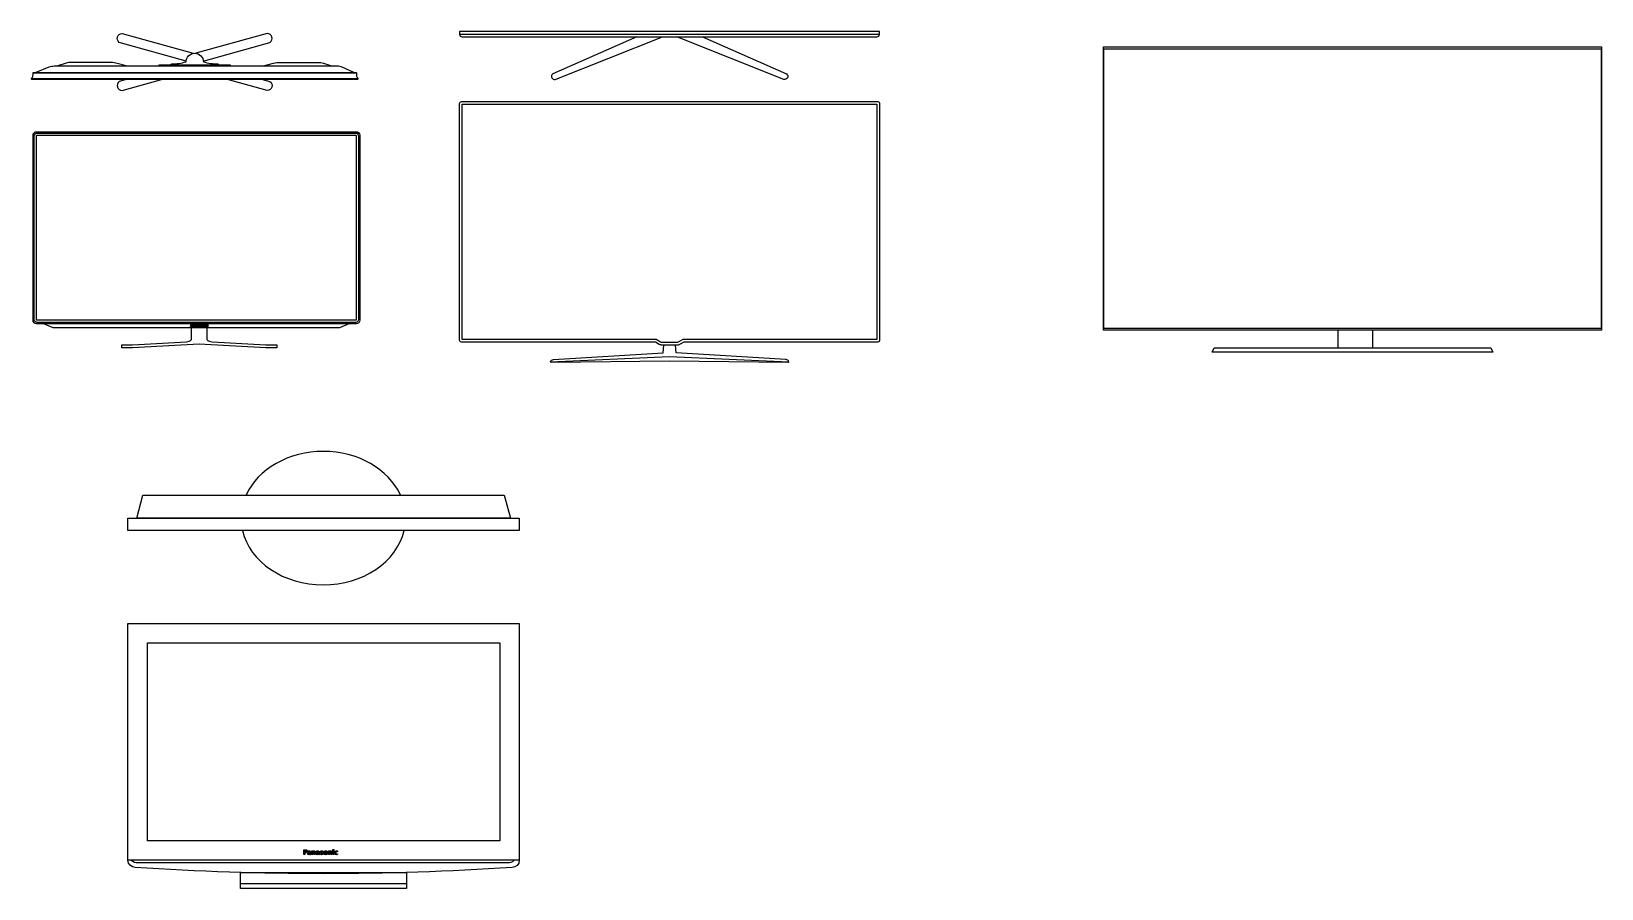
# Model space of a CAD drawing. Header units: millimetres. Extents: x 17577 to 25857, y 10463 to 15378.
# Drawn here: x 21114 to 25656, y 10463 to 12943 of the extents above; entities that cross this region are included whole.
import ezdxf

# ---------------------------------------------------------------- set-up
doc = ezdxf.new("R2010")
doc.units = ezdxf.units.MM

msp = doc.modelspace()

# ---------------------------------------------------------------- linework, layer by layer
at = {"transparency": 33554687}
for p, q in [((21902.1, 10561.7), (21902.1, 10575.8)), ((21902.1, 10575.8), (21906.9, 10575.8)), ((21905, 10561.7), (21902.1, 10561.7)), ((21906.1, 10573.9), (21905, 10573.9)), ((21905, 10573.9), (21905, 10569.2)), ((21905, 10569.2), (21905.5, 10569.2)), ((21906.2, 10567.3), (21905, 10567.3)), ((21905, 10567.3), (21905, 10561.7)), ((21905.5, 10569.2), (21906.9, 10569.4)), ((21907, 10573.8), (21906.1, 10573.9)), ((21907.3, 10567.3), (21906.2, 10567.3)), ((21906.9, 10575.8), (21908.7, 10575.7)), ((21906.9, 10569.4), (21907.5, 10569.6)), ((21907.7, 10573.6), (21907, 10573.8)), ((21908.4, 10567.6), (21907.3, 10567.3)), ((21907.5, 10569.6), (21907.9, 10570)), ((21908.1, 10573.3), (21907.7, 10573.6)), ((21907.9, 10570), (21908.4, 10570.8)), ((21908.4, 10572.8), (21908.1, 10573.3)), ((21908.6, 10572.3), (21908.4, 10572.8)), ((21908.4, 10570.8), (21908.6, 10571.8)), ((21909.3, 10568), (21908.4, 10567.6)), ((21908.6, 10571.8), (21908.6, 10572.3)), ((21908.7, 10575.7), (21909.9, 10575.4)), ((21910.1, 10568.5), (21909.3, 10568)), ((21909.9, 10575.4), (21910.6, 10574.8)), ((21910.8, 10569.2), (21910.1, 10568.5)), ((21910.6, 10574.8), (21911.2, 10574.1)), ((21911.3, 10570), (21910.8, 10569.2)), ((21911.2, 10574.1), (21911.5, 10573.2)), ((21911.5, 10571), (21911.3, 10570)), ((21911.5, 10573.2), (21911.6, 10572.1)), ((21911.6, 10572.1), (21911.5, 10571)), ((21913, 10564.5), (21913.1, 10565.3)), ((21913.3, 10563.3), (21913, 10564.5)), ((21913.1, 10565.3), (21913.4, 10565.9)), ((21913.5, 10562.8), (21913.3, 10563.3)), ((21913.4, 10565.9), (21913.8, 10566.5)), ((21913.9, 10562.4), (21913.5, 10562.8)), ((21913.8, 10566.5), (21914.3, 10567.1)), ((21914.3, 10562), (21913.9, 10562.4)), ((21914, 10571.7), (21915.9, 10572.2)), ((21914, 10569.8), (21914, 10571.7)), ((21915.6, 10570.5), (21914, 10569.8)), ((21914.3, 10567.1), (21915, 10567.5)), ((21914.9, 10561.7), (21914.3, 10562)), ((21915.5, 10561.6), (21914.9, 10561.7)), ((21915, 10567.5), (21916, 10567.9)), ((21916.1, 10561.5), (21915.5, 10561.6)), ((21916.4, 10570.6), (21915.6, 10570.5)), ((21915.9, 10565.5), (21915.7, 10564.8)), ((21915.7, 10564.8), (21915.8, 10564.2)), ((21915.8, 10564.2), (21916.2, 10563.8)), ((21915.9, 10572.2), (21917.8, 10572.4)), ((21916.4, 10566), (21915.9, 10565.5)), ((21916, 10567.9), (21917.1, 10568)), ((21917.2, 10561.6), (21916.1, 10561.5)), ((21916.2, 10563.8), (21916.6, 10563.5)), ((21917.3, 10570.7), (21916.4, 10570.6)), ((21917.3, 10566.4), (21916.4, 10566)), ((21916.6, 10563.5), (21917.1, 10563.4)), ((21917.1, 10568), (21918.4, 10568.1)), ((21917.1, 10563.4), (21917.6, 10563.5)), ((21918.1, 10562), (21917.2, 10561.6)), ((21918, 10570.6), (21917.3, 10570.7)), ((21918.5, 10566.5), (21917.3, 10566.4)), ((21917.6, 10563.5), (21918.1, 10563.7)), ((21917.8, 10572.4), (21918.9, 10572.3)), ((21918.6, 10570.4), (21918, 10570.6)), ((21918.1, 10563.7), (21919.1, 10564.4)), ((21919.1, 10562.9), (21918.1, 10562)), ((21918.4, 10568.1), (21919.1, 10568.1)), ((21919.1, 10566.5), (21918.5, 10566.5)), ((21919, 10569.9), (21918.6, 10570.4)), ((21918.9, 10572.3), (21919.8, 10572.1)), ((21919.1, 10569.1), (21919, 10569.9)), ((21919.1, 10568.1), (21919.1, 10569.1)), ((21919.1, 10564.4), (21919.1, 10566.5)), ((21919.3, 10562.9), (21919.1, 10562.9)), ((21919.6, 10562.2), (21919.3, 10562.9)), ((21920.1, 10561.8), (21919.6, 10562.2)), ((21919.8, 10572.1), (21920.6, 10571.7)), ((21920.7, 10561.6), (21920.1, 10561.8)), ((21920.6, 10571.7), (21921.3, 10571.1)), ((21921.5, 10561.5), (21920.7, 10561.6)), ((21921.3, 10571.1), (21921.7, 10570.3)), ((21922.2, 10561.6), (21921.5, 10561.5)), ((21921.7, 10570.3), (21921.8, 10569.2)), ((21921.8, 10569.2), (21921.8, 10564.5)), ((21921.8, 10564.5), (21921.9, 10563.9)), ((21921.9, 10563.9), (21922.1, 10563.5)), ((21922.1, 10563.5), (21922.6, 10563.3)), ((21923.1, 10561.8), (21922.2, 10561.6)), ((21922.6, 10563.3), (21923, 10563.4)), ((21923, 10563.4), (21923.1, 10561.8)), ((21925.5, 10561.7), (21925.5, 10572.2)), ((21925.5, 10572.2), (21928.3, 10572.2)), ((21928.3, 10561.7), (21925.5, 10561.7)), ((21928.3, 10572.2), (21928.3, 10570.2)), ((21928.3, 10570.2), (21929.1, 10571.2)), ((21929, 10569.2), (21928.3, 10568.3)), ((21928.3, 10568.3), (21928.3, 10561.7)), ((21929.6, 10569.8), (21929, 10569.2)), ((21929.1, 10571.2), (21930, 10571.9)), ((21930.2, 10570.1), (21929.6, 10569.8)), ((21930, 10571.9), (21930.9, 10572.3)), ((21930.8, 10570.2), (21930.2, 10570.1)), ((21931.4, 10570), (21930.8, 10570.2)), ((21930.9, 10572.3), (21931.8, 10572.4)), ((21931.9, 10569.6), (21931.4, 10570)), ((21931.8, 10572.4), (21933, 10572.2)), ((21932, 10569.1), (21931.9, 10569.6)), ((21932, 10568.4), (21932, 10569.1)), ((21932, 10561.7), (21932, 10568.4)), ((21934.8, 10561.7), (21932, 10561.7)), ((21933, 10572.2), (21934, 10571.6)), ((21934, 10571.6), (21934.3, 10571.2)), ((21934.3, 10571.2), (21934.6, 10570.6)), ((21934.6, 10570.6), (21934.8, 10569.9)), ((21934.8, 10569.9), (21934.8, 10569.1)), ((21934.8, 10569.1), (21934.8, 10561.7)), ((21937.3, 10565.3), (21937.6, 10565.9)), ((21937.3, 10564.5), (21937.3, 10565.3)), ((21937.5, 10563.3), (21937.3, 10564.5)), ((21937.7, 10562.8), (21937.5, 10563.3)), ((21937.6, 10565.9), (21938, 10566.5)), ((21938.1, 10562.4), (21937.7, 10562.8)), ((21938, 10566.5), (21938.5, 10567.1)), ((21938.6, 10562), (21938.1, 10562.4)), ((21938.2, 10571.7), (21940.1, 10572.2)), ((21938.2, 10569.8), (21938.2, 10571.7)), ((21939.8, 10570.5), (21938.2, 10569.8)), ((21938.5, 10567.1), (21939.2, 10567.5)), ((21939.1, 10561.7), (21938.6, 10562)), ((21939.7, 10561.6), (21939.1, 10561.7)), ((21939.2, 10567.5), (21940.2, 10567.9)), ((21940.3, 10561.5), (21939.7, 10561.6)), ((21940.7, 10570.6), (21939.8, 10570.5)), ((21940.1, 10565.5), (21940, 10564.8)), ((21940, 10564.8), (21940.1, 10564.2)), ((21940.1, 10572.2), (21942, 10572.4)), ((21940.6, 10566), (21940.1, 10565.5)), ((21940.1, 10564.2), (21940.4, 10563.8)), ((21940.2, 10567.9), (21941.3, 10568)), ((21941.4, 10561.6), (21940.3, 10561.5)), ((21940.4, 10563.8), (21940.8, 10563.5)), ((21941.5, 10566.4), (21940.6, 10566)), ((21941.5, 10570.7), (21940.7, 10570.6)), ((21940.8, 10563.5), (21941.3, 10563.4)), ((21941.3, 10568), (21942.6, 10568.1)), ((21941.3, 10563.4), (21941.8, 10563.5)), ((21942.3, 10562), (21941.4, 10561.6)), ((21942.2, 10570.6), (21941.5, 10570.7)), ((21942.7, 10566.5), (21941.5, 10566.4)), ((21941.8, 10563.5), (21942.3, 10563.7)), ((21942, 10572.4), (21943.1, 10572.3)), ((21942.8, 10570.4), (21942.2, 10570.6)), ((21942.3, 10563.7), (21943.4, 10564.4)), ((21943.4, 10562.9), (21942.3, 10562)), ((21942.6, 10568.1), (21943.4, 10568.1)), ((21943.4, 10566.5), (21942.7, 10566.5)), ((21943.2, 10569.9), (21942.8, 10570.4)), ((21943.1, 10572.3), (21944, 10572.1)), ((21943.4, 10569.1), (21943.2, 10569.9)), ((21943.4, 10568.1), (21943.4, 10569.1)), ((21943.4, 10564.4), (21943.4, 10566.5)), ((21943.5, 10562.9), (21943.4, 10562.9)), ((21943.8, 10562.2), (21943.5, 10562.9)), ((21944.3, 10561.8), (21943.8, 10562.2)), ((21944, 10572.1), (21944.9, 10571.7)), ((21945, 10561.6), (21944.3, 10561.8)), ((21944.9, 10571.7), (21945.5, 10571.1)), ((21945.7, 10561.5), (21945, 10561.6)), ((21945.5, 10571.1), (21945.9, 10570.3)), ((21946.4, 10561.6), (21945.7, 10561.5)), ((21945.9, 10570.3), (21946, 10569.2)), ((21946, 10569.2), (21946, 10564.5)), ((21946, 10564.5), (21946.1, 10563.9)), ((21946.1, 10563.9), (21946.3, 10563.5)), ((21946.3, 10563.5), (21946.8, 10563.3)), ((21947.3, 10561.8), (21946.4, 10561.6)), ((21946.8, 10563.3), (21947.2, 10563.4)), ((21947.2, 10563.4), (21947.3, 10561.8)), ((21949.4, 10569.3), (21949.5, 10569.9)), ((21949.6, 10568.3), (21949.4, 10569.3)), ((21949.4, 10562.1), (21949.4, 10564.1)), ((21949.4, 10564.1), (21951.3, 10563.5)), ((21951.3, 10561.7), (21949.4, 10562.1)), ((21949.5, 10569.9), (21949.7, 10570.5)), ((21950.2, 10567.5), (21949.6, 10568.3)), ((21949.7, 10570.5), (21950, 10571.1)), ((21950, 10571.1), (21950.5, 10571.5)), ((21951, 10566.8), (21950.2, 10567.5)), ((21950.5, 10571.5), (21951.1, 10571.9)), ((21952.3, 10566.2), (21951, 10566.8)), ((21951.1, 10571.9), (21951.8, 10572.2)), ((21951.3, 10563.5), (21953, 10563.3)), ((21953.2, 10561.5), (21951.3, 10561.7)), ((21951.8, 10572.2), (21952.7, 10572.4)), ((21952.3, 10570), (21952.2, 10569.6)), ((21952.2, 10569.6), (21952.3, 10569.2)), ((21952.7, 10570.4), (21952.3, 10570)), ((21952.3, 10569.2), (21952.5, 10568.9)), ((21953.3, 10565.8), (21952.3, 10566.2)), ((21952.5, 10568.9), (21952.9, 10568.6)), ((21952.7, 10572.4), (21953.7, 10572.4)), ((21953.2, 10570.6), (21952.7, 10570.4)), ((21952.9, 10568.6), (21953.5, 10568.4)), ((21953, 10563.3), (21953.7, 10563.4)), ((21954, 10570.7), (21953.2, 10570.6)), ((21954.2, 10561.6), (21953.2, 10561.5)), ((21954.4, 10565.2), (21953.3, 10565.8)), ((21953.5, 10568.4), (21954.3, 10568.1)), ((21953.7, 10572.4), (21955.1, 10572.3)), ((21953.7, 10563.4), (21954.2, 10563.6)), ((21955.2, 10570.5), (21954, 10570.7)), ((21954.2, 10563.6), (21954.6, 10564)), ((21955.1, 10561.8), (21954.2, 10561.6)), ((21954.3, 10568.1), (21956, 10567.3)), ((21954.6, 10564.9), (21954.4, 10565.2)), ((21954.7, 10564.4), (21954.6, 10564.9)), ((21954.6, 10564), (21954.7, 10564.4)), ((21955.1, 10572.3), (21956.8, 10572)), ((21955.8, 10562.1), (21955.1, 10561.8)), ((21956.8, 10570.1), (21955.2, 10570.5)), ((21956.5, 10562.5), (21955.8, 10562.1)), ((21956, 10567.3), (21957, 10566.6)), ((21957, 10563), (21956.5, 10562.5)), ((21956.8, 10572), (21956.8, 10570.1)), ((21957, 10566.6), (21957.4, 10565.8)), ((21957.3, 10563.6), (21957, 10563)), ((21957.5, 10564.2), (21957.3, 10563.6)), ((21957.4, 10565.8), (21957.6, 10564.8)), ((21957.6, 10564.8), (21957.5, 10564.2)), ((21959.7, 10567), (21959.9, 10568.5)), ((21959.9, 10565.5), (21959.7, 10567)), ((21959.9, 10568.5), (21960.4, 10569.8)), ((21960.4, 10564.1), (21959.9, 10565.5)), ((21960.4, 10569.8), (21961.1, 10570.9)), ((21961.2, 10563), (21960.4, 10564.1)), ((21961.1, 10570.9), (21962.2, 10571.7)), ((21962.2, 10562.2), (21961.2, 10563)), ((21962.2, 10571.7), (21963.6, 10572.2)), ((21963.6, 10561.7), (21962.2, 10562.2)), ((21962.9, 10568.4), (21962.7, 10567)), ((21962.7, 10567), (21962.9, 10565.5)), ((21963.3, 10569.6), (21962.9, 10568.4)), ((21962.9, 10565.5), (21963.3, 10564.3)), ((21963.7, 10570.1), (21963.3, 10569.6)), ((21963.3, 10564.3), (21963.7, 10563.9)), ((21963.6, 10572.2), (21965.1, 10572.4)), ((21965.1, 10561.5), (21963.6, 10561.7)), ((21964.1, 10570.4), (21963.7, 10570.1)), ((21963.7, 10563.9), (21964.1, 10563.5)), ((21964.6, 10570.6), (21964.1, 10570.4)), ((21964.1, 10563.5), (21964.6, 10563.3)), ((21965.1, 10570.7), (21964.6, 10570.6)), ((21964.6, 10563.3), (21965.1, 10563.3)), ((21965.1, 10572.4), (21966.7, 10572.2)), ((21965.7, 10570.6), (21965.1, 10570.7)), ((21965.1, 10563.3), (21965.7, 10563.3)), ((21966.7, 10561.7), (21965.1, 10561.5)), ((21966.2, 10570.4), (21965.7, 10570.6)), ((21965.7, 10563.3), (21966.2, 10563.5)), ((21966.6, 10570.1), (21966.2, 10570.4)), ((21966.2, 10563.5), (21966.6, 10563.9)), ((21966.9, 10569.6), (21966.6, 10570.1)), ((21966.6, 10563.9), (21966.9, 10564.3)), ((21966.7, 10572.2), (21968.1, 10571.7)), ((21968, 10562.2), (21966.7, 10561.7)), ((21967.4, 10568.4), (21966.9, 10569.6)), ((21966.9, 10564.3), (21967.4, 10565.5)), ((21967.5, 10567), (21967.4, 10568.4)), ((21967.4, 10565.5), (21967.5, 10567)), ((21969.1, 10563), (21968, 10562.2)), ((21968.1, 10571.7), (21969.1, 10570.9)), ((21969.1, 10570.9), (21969.9, 10569.8)), ((21969.9, 10564.1), (21969.1, 10563)), ((21969.9, 10569.8), (21970.4, 10568.5)), ((21970.4, 10565.5), (21969.9, 10564.1)), ((21970.4, 10568.5), (21970.5, 10567)), ((21970.5, 10567), (21970.4, 10565.5)), ((21973.1, 10561.7), (21973.1, 10572.2)), ((21973.1, 10572.2), (21975.9, 10572.2)), ((21975.9, 10561.7), (21973.1, 10561.7)), ((21975.9, 10572.2), (21975.9, 10570.2)), ((21975.9, 10570.2), (21976.7, 10571.2)), ((21976.6, 10569.2), (21975.9, 10568.3)), ((21975.9, 10568.3), (21975.9, 10561.7)), ((21977.3, 10569.8), (21976.6, 10569.2)), ((21976.7, 10571.2), (21977.6, 10571.9)), ((21977.9, 10570.1), (21977.3, 10569.8)), ((21977.6, 10571.9), (21978.5, 10572.3)), ((21978.5, 10570.2), (21977.9, 10570.1)), ((21978.5, 10572.3), (21979.5, 10572.4)), ((21979.1, 10570), (21978.5, 10570.2)), ((21979.5, 10569.6), (21979.1, 10570)), ((21979.5, 10572.4), (21980.6, 10572.2)), ((21979.6, 10569.1), (21979.5, 10569.6)), ((21979.7, 10568.4), (21979.6, 10569.1)), ((21979.7, 10561.7), (21979.7, 10568.4)), ((21982.5, 10561.7), (21979.7, 10561.7)), ((21980.6, 10572.2), (21981.6, 10571.6)), ((21981.6, 10571.6), (21982, 10571.2)), ((21982, 10571.2), (21982.3, 10570.6)), ((21982.3, 10570.6), (21982.4, 10569.9)), ((21982.4, 10569.9), (21982.5, 10569.1)), ((21982.5, 10569.1), (21982.5, 10561.7)), ((21985.9, 10573.9), (21985.9, 10576.3)), ((21985.9, 10576.3), (21988.7, 10576.3)), ((21988.7, 10573.9), (21985.9, 10573.9)), ((21985.9, 10561.7), (21985.9, 10572.2)), ((21985.9, 10572.2), (21988.7, 10572.2)), ((21988.7, 10561.7), (21985.9, 10561.7)), ((21988.7, 10576.3), (21988.7, 10573.9)), ((21988.7, 10572.2), (21988.7, 10561.7)), ((21991.3, 10567), (21991.4, 10568.1)), ((21991.4, 10565.9), (21991.3, 10567)), ((21991.4, 10568.1), (21991.6, 10569.2)), ((21991.6, 10564.9), (21991.4, 10565.9)), ((21991.6, 10569.2), (21992.1, 10570.1)), ((21992, 10563.9), (21991.6, 10564.9)), ((21992.6, 10563.1), (21992, 10563.9)), ((21992.1, 10570.1), (21992.7, 10570.9)), ((21993.4, 10562.4), (21992.6, 10563.1)), ((21992.7, 10570.9), (21993.5, 10571.6)), ((21994.3, 10561.9), (21993.4, 10562.4)), ((21993.5, 10571.6), (21994.4, 10572)), ((21994.4, 10568.3), (21994.3, 10567)), ((21994.3, 10567), (21994.4, 10566)), ((21995.4, 10561.6), (21994.3, 10561.9)), ((21994.4, 10572), (21995.5, 10572.3)), ((21994.9, 10569.4), (21994.4, 10568.3)), ((21994.4, 10566), (21994.7, 10565.1)), ((21994.7, 10565.1), (21995.1, 10564.3)), ((21995.3, 10569.9), (21994.9, 10569.4)), ((21995.1, 10564.3), (21995.7, 10563.8)), ((21995.8, 10570.3), (21995.3, 10569.9)), ((21996.6, 10561.5), (21995.4, 10561.6)), ((21995.5, 10572.3), (21996.8, 10572.4)), ((21995.7, 10563.8), (21996.4, 10563.5)), ((21996.4, 10570.5), (21995.8, 10570.3)), ((21997, 10570.5), (21996.4, 10570.5)), ((21996.4, 10563.5), (21997.3, 10563.4)), ((21998.1, 10561.6), (21996.6, 10561.5)), ((21996.8, 10572.4), (21998.2, 10572.3)), ((21998.2, 10570.4), (21997, 10570.5)), ((21997.3, 10563.4), (21998.5, 10563.5)), ((21999.8, 10562), (21998.1, 10561.6)), ((21998.2, 10572.3), (21999.7, 10572)), ((21999.7, 10570), (21998.2, 10570.4)), ((21998.5, 10563.5), (21999.8, 10563.9)), ((21999.7, 10572), (21999.7, 10570)), ((21999.8, 10563.9), (21999.8, 10562))]:
    msp.add_line(p, q, dxfattribs=at)
for points in [[(21561.4, 12856.8), (21367.9, 12911, -0.72414), (21376, 12936.8), (21582.1, 12879.4)], [(21611.2, 12857), (21804, 12911, 0.72414), (21795.9, 12936.8), (21589.8, 12879.4)], [(22352.4, 12934.7, 0.40954), (22359.9, 12927.3), (23559.7, 12927.3, 0.401971), (23567.3, 12934.7)], [(22865.2, 12927.3), (22622, 12819.8, 0.848101), (22629.4, 12804), (22939.3, 12927.3)], [(23054.8, 12927.3), (23298, 12819.8, -0.848101), (23290.6, 12804), (22980.7, 12927.3)], [(21518.1, 12846.4, -0.485539), (21519.6, 12848.7, 0.067659), (21561.3, 12854.8, -0.411069), (21586.3, 12879.8, -0.404992), (21611.4, 12854.8, 0.067328), (21653.3, 12848.7, -0.452206), (21654.6, 12846.4)], [(21120.7, 12824.2), (22052.4, 12824.2, -0.414218), (22054.3, 12822.3, 0.261325), (22059.1, 12805.6, -0.408162), (22057.2, 12803.7), (21115.8, 12803.7, -0.414218), (21113.9, 12805.6, 0.261947), (21118.6, 12822.3, -0.412547), (21120.7, 12824.2)], [(22046.4, 12824.2), (22013, 12839.5, 0.105691), (21998.9, 12841.8), (21179.8, 12841.8, 0.090767), (21164.1, 12839.2), (21127.1, 12824.2)], [(21391.7, 12841.8), (21358.5, 12850.7, 0.055656), (21339.2, 12853.3), (21229.6, 12853.3, 0.061625), (21214.2, 12850.7), (21187.8, 12841.8)], [(21781.3, 12841.8), (21814.5, 12850.7, -0.055656), (21833.7, 12853.3), (21943.3, 12853.3, -0.061625), (21958.8, 12850.7), (21985.1, 12841.8)], [(21396.1, 12805.6), (21367.9, 12797.7, 0.72414), (21376, 12771.9), (21490.3, 12803.7)], [(21782.5, 12803.7), (21804, 12797.7, -0.72414), (21795.9, 12771.9), (21681.6, 12803.7)], [(21599.4, 12086.2), (21621.4, 12086.2), (21621.4, 12051.9, 0.168477), (21636.3, 12044.6), (21792.2, 12036), (21823.8, 12036), (21823.8, 12027.1), (21792.2, 12027.1), (21599.4, 12038.3), (21406.6, 12027.1), (21375, 12027.1), (21375, 12036), (21406.6, 12036), (21562.5, 12044.6, 0.175512), (21577.4, 12051.9), (21577.4, 12086.2)], [(22615.5, 11987, -0.315708), (22624.1, 11993.6), (22941.4, 12012.7), (22942.9, 12035.1)], [(23304.8, 11987, -0.337685), (23302.5, 11985.1), (22960.1, 11988.9), (22617.8, 11985.1, -0.337685), (22615.5, 11987), (22960.1, 12002.2), (23304.8, 11987, 0.315708), (23296.2, 11993.6), (22978.8, 12012.7), (22977.4, 12035.1)], [(22525.1, 10545.4, -0.410265), (22504.1, 10524.4, -0.032656), (21414.1, 10524.4, -0.378014), (21393.1, 10545.4)], [(21402.3, 10545.4, 0.198141), (21422.8, 10539.1), (22491.3, 10539.1, 0.227216), (22510.5, 10545.4)]]:
    msp.add_lwpolyline(points, format="xyb", dxfattribs=at)
for points in [[(23567.3, 12942.8), (22352.4, 12942.8), (22352.4, 12934.7), (23567.3, 12934.7)], [(24214.8, 12897.9), (25655.9, 12897.9), (25655.9, 12078.2), (24214.8, 12078.2)], [(25654.8, 12083.3), (24215.9, 12083.3), (24215.9, 12892.8), (25654.8, 12892.8)], [(21575.8, 12089), (21576.3, 12088.7), (21576.8, 12088.5), (21577.4, 12088.4), (21577.9, 12088.5), (21578.4, 12088.6), (21578.7, 12088.8), (21579, 12089.1), (21579.2, 12089.5), (21579.2, 12089.8), (21579.2, 12090.2), (21579, 12090.5), (21578.7, 12090.8), (21578.4, 12091), (21576.2, 12091.7), (21575.6, 12092), (21575.2, 12092.3), (21574.9, 12092.8), (21574.7, 12093.3), (21574.6, 12093.8), (21574.7, 12094.4), (21574.9, 12095), (21575.3, 12095.5), (21575.8, 12095.9), (21576.5, 12096.1), (21577.2, 12096.1), (21577.9, 12096.1), (21578.6, 12095.8), (21579.2, 12095.5), (21579.6, 12095), (21579.8, 12094.3), (21579.9, 12093.6), (21579, 12093.5), (21578.8, 12094.2), (21578.7, 12094.5), (21578.5, 12094.8), (21578.2, 12094.9), (21578, 12095.1), (21577.2, 12095.2), (21576.5, 12095.1), (21576.2, 12095), (21575.9, 12094.8), (21575.6, 12094.4), (21575.5, 12093.9), (21575.6, 12093.5), (21575.8, 12093.1), (21576.3, 12092.8), (21577.3, 12092.5), (21578.3, 12092.3), (21578.9, 12092), (21579.4, 12091.6), (21579.8, 12091.1), (21580.1, 12090.6), (21580.1, 12089.9), (21580.1, 12089.3), (21579.8, 12088.7), (21579.4, 12088.1), (21578.8, 12087.7), (21578.2, 12087.5), (21577.4, 12087.4), (21576.5, 12087.5), (21575.8, 12087.7), (21575.2, 12088.2), (21574.7, 12088.7), (21574.4, 12089.5), (21574.3, 12090.3), (21575.2, 12090.4), (21575.4, 12089.8), (21575.5, 12089.3)], [(21583.6, 12093.5), (21582.8, 12091), (21582.5, 12090.1), (21581.7, 12087.6), (21580.7, 12087.6), (21583.5, 12096), (21584.5, 12096), (21587.5, 12087.6), (21586.4, 12087.6), (21585.5, 12090.1), (21585.2, 12091), (21584.5, 12093.4), (21584, 12095.1), (21583.8, 12094.3)], [(21588.2, 12096), (21589.7, 12096), (21591.4, 12090), (21591.7, 12088.8), (21592.1, 12090.1), (21593.9, 12096), (21595.2, 12096), (21595.2, 12087.6), (21594.2, 12087.6), (21594.2, 12094.6), (21592.1, 12087.6), (21591.3, 12087.6), (21589.1, 12094.7), (21589.1, 12087.6), (21588.2, 12087.6)], [(21596.9, 12092.8), (21596.7, 12093.3), (21596.7, 12093.8), (21596.8, 12094.4), (21597, 12095), (21597.4, 12095.5), (21597.9, 12095.9), (21598.5, 12096.1), (21599.2, 12096.1), (21600, 12096.1), (21600.7, 12095.8), (21601.2, 12095.5), (21601.6, 12095), (21601.9, 12094.3), (21602, 12093.6), (21601.1, 12093.5), (21600.9, 12094.2), (21600.8, 12094.5), (21600.6, 12094.8), (21600.3, 12094.9), (21600, 12095.1), (21599.3, 12095.2), (21598.5, 12095.1), (21598.2, 12095), (21598, 12094.8), (21597.7, 12094.4), (21597.6, 12093.9), (21597.7, 12093.5), (21597.9, 12093.1), (21598.4, 12092.8), (21599.3, 12092.5), (21600.3, 12092.3), (21601, 12092), (21601.5, 12091.6), (21601.9, 12091.1), (21602.1, 12090.6), (21602.2, 12089.9), (21602.1, 12089.3), (21601.9, 12088.7), (21601.5, 12088.1), (21600.9, 12087.7), (21600.3, 12087.5), (21599.5, 12087.4), (21598.6, 12087.5), (21597.9, 12087.7), (21597.3, 12088.2), (21596.8, 12088.7), (21596.5, 12089.5), (21596.4, 12090.3), (21597.3, 12090.4), (21597.4, 12089.8), (21597.6, 12089.3), (21597.9, 12089), (21598.3, 12088.7), (21598.9, 12088.5), (21599.5, 12088.4), (21600, 12088.5), (21600.4, 12088.6), (21600.8, 12088.8), (21601.1, 12089.1), (21601.2, 12089.5), (21601.3, 12089.8), (21601.2, 12090.2), (21601.1, 12090.5), (21600.8, 12090.8), (21600.4, 12091), (21598.3, 12091.7), (21597.7, 12092), (21597.3, 12092.3)], [(21609.3, 12096), (21609.3, 12091.1), (21609.2, 12090), (21609, 12089.1), (21608.9, 12088.7), (21608.7, 12088.4), (21608.1, 12087.9), (21607.8, 12087.7), (21607.4, 12087.5), (21606.9, 12087.4), (21606.4, 12087.4), (21605.5, 12087.5), (21605.1, 12087.6), (21604.7, 12087.8), (21604.4, 12088), (21604.2, 12088.3), (21604, 12088.6), (21603.8, 12089), (21603.6, 12089.9), (21603.5, 12091.1), (21603.5, 12096), (21604.5, 12096), (21604.5, 12091.1), (21604.5, 12090.2), (21604.7, 12089.5), (21604.9, 12089), (21605.3, 12088.7), (21605.8, 12088.5), (21606.3, 12088.4), (21606.8, 12088.5), (21607.2, 12088.6), (21607.6, 12088.7), (21607.9, 12089), (21608.1, 12089.3), (21608.2, 12089.8), (21608.3, 12090.4), (21608.3, 12091.1), (21608.3, 12096)], [(21616.6, 12096), (21616.6, 12087.6), (21615.6, 12087.6), (21611.8, 12094.2), (21611.8, 12087.6), (21610.9, 12087.6), (21610.9, 12096), (21611.9, 12096), (21615.7, 12089.4), (21615.7, 12096)], [(21624.1, 12095), (21624.4, 12094.4), (21624.6, 12093.6), (21623.8, 12093.4), (21623.6, 12093.9), (21623.3, 12094.4), (21623, 12094.7), (21622.6, 12095), (21622.2, 12095.1), (21621.6, 12095.2), (21621, 12095.1), (21620.5, 12095), (21620.1, 12094.7), (21619.7, 12094.3), (21619.5, 12093.9), (21619.3, 12093.5), (21619.1, 12092.7), (21619, 12091.8), (21619.1, 12090.8), (21619.3, 12089.9), (21619.5, 12089.6), (21619.7, 12089.3), (21620, 12089), (21620.3, 12088.8), (21621, 12088.5), (21621.7, 12088.4), (21622.3, 12088.5), (21622.9, 12088.7), (21623.4, 12089), (21623.8, 12089.3), (21623.8, 12090.9), (21621.6, 12090.9), (21621.6, 12091.9), (21624.7, 12091.9), (21624.7, 12088.7), (21624, 12088.2), (21623.3, 12087.7), (21622.5, 12087.5), (21621.7, 12087.4), (21621.2, 12087.4), (21620.7, 12087.5), (21620.2, 12087.7), (21619.8, 12087.9), (21619.3, 12088.2), (21619, 12088.6), (21618.7, 12089), (21618.4, 12089.5), (21618.2, 12090), (21618.1, 12090.6), (21618, 12091.1), (21618, 12091.7), (21618, 12092.3), (21618.1, 12092.9), (21618.2, 12093.5), (21618.4, 12094), (21618.7, 12094.5), (21619, 12095), (21619.3, 12095.3), (21619.7, 12095.6), (21620.1, 12095.9), (21620.6, 12096), (21621.1, 12096.1), (21621.6, 12096.1), (21622.4, 12096.1), (21623.1, 12095.9), (21623.6, 12095.5)], [(24892.8, 12027.4), (24994.4, 12027.4), (24994.4, 12078.2), (24892.6, 12078.2)], [(24535.3, 12027.4), (25335.4, 12027.4), (25341.8, 12014.7), (24529.1, 12014.7)], [(22499.5, 11534.9), (21418.7, 11534.9), (21436.6, 11601.4), (22481.6, 11601.4)], [(21393.1, 11534.9), (22525.1, 11534.9), (22525.1, 11498.9), (21393.1, 11498.9)], [(21393.1, 11230.4), (22525.1, 11230.4), (22525.1, 10545.4), (21393.1, 10545.4)], [(21449.6, 11174.4), (22468.6, 11174.4), (22468.6, 10601.4), (21449.6, 10601.4)], [(21719.1, 10510.2), (22199.1, 10510.2), (22199.1, 10463.4), (21719.1, 10463.4)]]:
    msp.add_lwpolyline(points, close=True, dxfattribs=at)
for points in [[(22054.3, 12822.3), (21118.6, 12822.3)], [(21481.7, 12841.8), (21484.8, 12846.4), (21687.9, 12846.4), (21691, 12841.8)], [(22059.1, 12805.6), (21113.9, 12805.6)], [(21150.6, 12097.3), (21175.8, 12086.2), (22006.4, 12086.2), (22031.6, 12097.3)], [(21719.1, 10478.4), (22199.1, 10478.4)]]:
    msp.add_lwpolyline(points, dxfattribs=at)
for points in [[(22357.7, 12739.7), (23562.3, 12739.7, -0.414214), (23567.3, 12734.7), (23567.3, 12049.4, -0.414214), (23562.3, 12044.4), (23000.9, 12044.4), (22989.1, 12037.2, -0.127657), (22980.5, 12035.1), (22938.8, 12035.1, -0.127667), (22930.2, 12037.6), (22919.1, 12044.4), (22357.7, 12044.4, -0.414214), (22352.7, 12049.4), (22352.7, 12734.7, -0.414214)], [(22360.1, 12732.2), (23559.6, 12732.2), (23559.6, 12051.9), (22998.6, 12051.9), (22985.1, 12043.8, -0.109452), (22980.8, 12042.7), (22939.4, 12042.6, -0.13672), (22934.1, 12044), (22921, 12051.9), (22360.1, 12051.9)], [(21128.6, 12652.6), (22053.7, 12652.6, -0.414214), (22063.7, 12642.6), (22063.7, 12107.3, -0.414214), (22053.7, 12097.3), (21128.6, 12097.3, -0.414214), (21118.6, 12107.3), (21118.6, 12642.6, -0.414214)], [(21130.3, 12648.8), (22051.9, 12648.8, -0.414214), (22059.9, 12640.8), (22059.9, 12109.1, -0.414214), (22051.9, 12101.1), (21130.3, 12101.1, -0.414214), (21122.3, 12109.1), (21122.3, 12640.8, -0.414214)], [(21130.3, 12642.5), (22051.9, 12642.5, -0.414214), (22053.6, 12640.8), (22053.6, 12109.1, -0.414214), (22051.9, 12107.4), (21130.3, 12107.4, -0.414214), (21128.7, 12109.1), (21128.7, 12640.8, -0.414214)]]:
    msp.add_lwpolyline(points, format="xyb", close=True, dxfattribs=at)
for start_param, end_param in [(0.351902, 2.78969), (3.329118, 6.09566)]:
    msp.add_ellipse((21958.2, 11534.9), major_axis=(237.9, 0), ratio=0.811536, start_param=start_param, end_param=end_param, dxfattribs=at)

doc.saveas('drawing.dxf')
